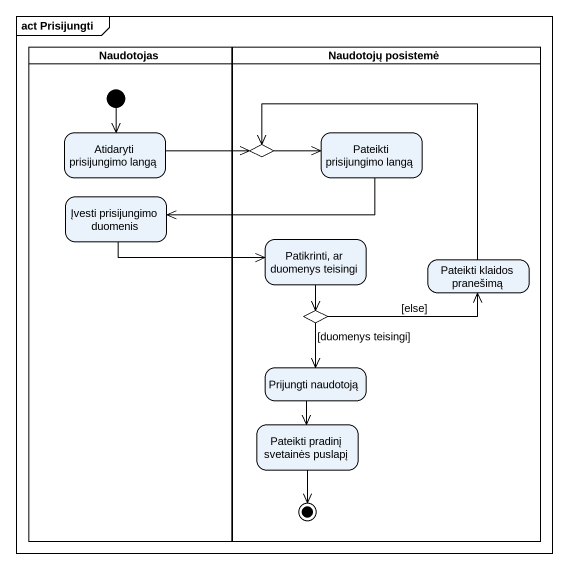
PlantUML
@startuml
mainframe act Prisijungti
hide empty description
state Naudotojas <<partition>> {
  state "Atidaryti prisijungimo langą" as Atidaryti_prisijungimo_langą
  state "Įvesti prisijungimo duomenis" as Įvesti_prisijungimo_duomenis
  [*] --> Atidaryti_prisijungimo_langą
}
state "Naudotojų posistemė" as Naudotojų_posistemė <<partition>> {
  state choice1 <<choice>>
  state "Pateikti prisijungimo langą" as Pateikti_prisijungimo_langą
  state "Patikrinti, ar duomenys teisingi" as Patikrinti_ar_duomenys
  state "Pateikti klaidos pranešimą" as Pateikti_klaidos_pranešimą
  state choice2 <<choice>>
  state "Prijungti naudotoją" as Prijungti_naudotoją
  state "Pateikti pradinį svetainės puslapį" as Pateikti_pradinį_svetainės
  Pateikti_pradinį_svetainės --> [*]
}
Atidaryti_prisijungimo_langą -right-> choice1
choice1 -right-> Pateikti_prisijungimo_langą
Pateikti_prisijungimo_langą -left-> Įvesti_prisijungimo_duomenis
Įvesti_prisijungimo_duomenis -right-> Patikrinti_ar_duomenys
Patikrinti_ar_duomenys --> choice2
Pateikti_klaidos_pranešimą -left-> choice1
choice2 -right-> Pateikti_klaidos_pranešimą : [else]
choice2 --> Prijungti_naudotoją : [duomenys teisingi]
Prijungti_naudotoją --> Pateikti_pradinį_svetainės
@enduml
